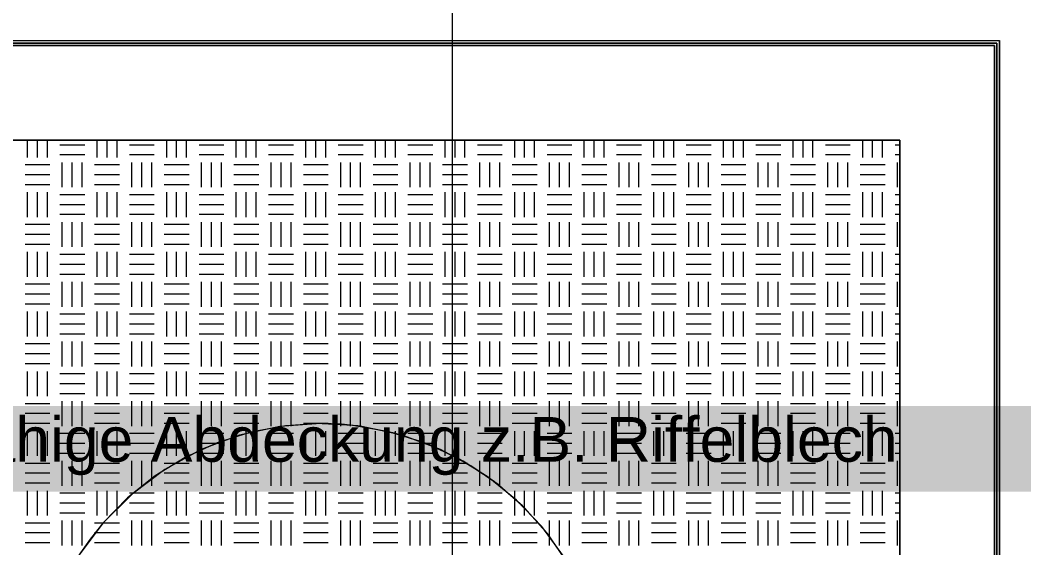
# Model space of a CAD drawing. Extents: x -1132 to 613, y -179 to 712.
# Drawn here: x -637.41 to -597.03, y -78.02 to -56.8 of the extents above; entities that cross this region are included whole.
import ezdxf
from ezdxf.lldxf.tags import DXFTag

# ---------------------------------------------------------------- set-up
doc = ezdxf.new("R2010")
doc.units = 0
doc.layers.get('0').update_dxf_attribs({"lineweight": 13})
for name, color, linetype, lineweight in [('A-DETL-____-HDLN', 7, '_Verdeckte Linien_', 9), ('A-FLOR-____-OTLN', 7, 'Continuous', 9), ('A-GENM-____-OTLN', 7, 'Continuous', 9), ('M-EQPM-____-OTLN', 7, 'Continuous', 9), ('S-GRID-____-OTLN', 7, 'Continuous', 5), ('Text', 7, 'Continuous', 5)]:
    doc.layers.add(name, color=color, linetype=linetype, lineweight=lineweight)
doc.styles.get("Standard").update_dxf_attribs({"font": 'arial.ttf'})
tags = doc.linetypes.add('_Rasterlinie_', pattern=[0.375, 0.2, -0.05, 0.075, -0.05]).pattern_tags.tags
tags[10:11] = [DXFTag(74, 4), DXFTag(75, 0), DXFTag(340, '0'), DXFTag(46, 1.0), DXFTag(50, 0.0), DXFTag(44, 0.0), DXFTag(45, 0.0)]
tags[8:9] = [DXFTag(74, 4), DXFTag(75, 0), DXFTag(340, '0'), DXFTag(46, 1.0), DXFTag(50, 0.0), DXFTag(44, 0.0), DXFTag(45, 0.0)]
tags[6:7] = [DXFTag(74, 4), DXFTag(75, 0), DXFTag(340, '0'), DXFTag(46, 1.0), DXFTag(50, 0.0), DXFTag(44, 0.0), DXFTag(45, 0.0)]
tags[4:5] = [DXFTag(74, 4), DXFTag(75, 0), DXFTag(340, '0'), DXFTag(46, 1.0), DXFTag(50, 0.0), DXFTag(44, 0.0), DXFTag(45, 0.0)]
tags = doc.linetypes.add('_Verdeckte Linien_', pattern=[0.15, 0.1, -0.05]).pattern_tags.tags
tags[6:7] = [DXFTag(74, 4), DXFTag(75, 0), DXFTag(340, '0'), DXFTag(46, 1.0), DXFTag(50, 0.0), DXFTag(44, 0.0), DXFTag(45, 0.0)]
tags[4:5] = [DXFTag(74, 4), DXFTag(75, 0), DXFTag(340, '0'), DXFTag(46, 1.0), DXFTag(50, 0.0), DXFTag(44, 0.0), DXFTag(45, 0.0)]

# ---------------------------------------------------------------- blocks, each defined once
blk = doc.blocks.new('Referenz-A0UNPDE96I', base_point=(-1115.886, -117.372))
at = {"layer": 'A-DETL-____-HDLN', "color": 0, "linetype": '_Verdeckte Linien_', "ltscale": 0.13}
for p, q in [((-602.015, -61.622), (-648.015, -61.622)), ((-602.015, -107.622), (-602.015, -61.622))]:
    blk.add_line(p, q, dxfattribs=at)
at = {"layer": 'A-FLOR-____-OTLN', "color": 0, "linetype": 'Continuous', "ltscale": 0.13}
for p, q in [((-652.015, -57.622), (-598.015, -57.622)), ((-598.015, -57.622), (-598.015, -107.622)), ((-602.015, -61.622), (-648.015, -61.622)), ((-602.015, -103.622), (-602.015, -61.622))]:
    blk.add_line(p, q, dxfattribs=at)
at = {"layer": 'A-GENM-____-OTLN', "color": 0, "linetype": 'Continuous', "ltscale": 0.13}
for p, q in [((-652.015, -57.622), (-598.015, -57.622)), ((-651.915, -57.722), (-598.115, -57.722)), ((-598.115, -57.722), (-651.915, -57.722)), ((-598.115, -57.722), (-598.115, -85.972)), ((-598.115, -85.972), (-598.115, -57.722)), ((-598.015, -107.622), (-598.015, -57.622)), ((-651.815, -57.822), (-598.215, -57.822)), ((-598.215, -57.822), (-651.815, -57.822)), ((-598.215, -57.822), (-598.215, -85.872)), ((-598.215, -85.872), (-598.215, -57.822)), ((-648.015, -61.622), (-602.015, -61.622)), ((-602.015, -61.622), (-648.015, -61.622)), ((-637.115, -62.322), (-637.115, -61.622)), ((-636.715, -62.322), (-636.715, -61.622)), ((-636.315, -62.322), (-636.315, -61.622)), ((-634.315, -62.322), (-634.315, -61.622)), ((-633.915, -62.322), (-633.915, -61.622)), ((-633.515, -62.322), (-633.515, -61.622)), ((-631.515, -62.322), (-631.515, -61.622)), ((-631.115, -62.322), (-631.115, -61.622)), ((-630.715, -62.322), (-630.715, -61.622)), ((-628.715, -62.322), (-628.715, -61.622)), ((-628.315, -62.322), (-628.315, -61.622)), ((-627.915, -62.322), (-627.915, -61.622)), ((-625.915, -62.322), (-625.915, -61.622)), ((-625.515, -62.322), (-625.515, -61.622)), ((-625.115, -62.322), (-625.115, -61.622)), ((-623.115, -62.322), (-623.115, -61.622)), ((-622.715, -62.322), (-622.715, -61.622)), ((-622.315, -62.322), (-622.315, -61.622)), ((-620.315, -62.322), (-620.315, -61.622)), ((-619.915, -62.322), (-619.915, -61.622)), ((-619.515, -62.322), (-619.515, -61.622)), ((-617.515, -62.322), (-617.515, -61.622)), ((-617.115, -62.322), (-617.115, -61.622)), ((-616.715, -62.322), (-616.715, -61.622)), ((-614.715, -62.322), (-614.715, -61.622)), ((-614.315, -62.322), (-614.315, -61.622)), ((-613.915, -62.322), (-613.915, -61.622)), ((-611.915, -62.322), (-611.915, -61.622)), ((-611.515, -62.322), (-611.515, -61.622)), ((-611.115, -62.322), (-611.115, -61.622)), ((-609.115, -62.322), (-609.115, -61.622)), ((-608.715, -62.322), (-608.715, -61.622)), ((-608.315, -62.322), (-608.315, -61.622)), ((-606.315, -62.322), (-606.315, -61.622)), ((-605.915, -62.322), (-605.915, -61.622)), ((-605.515, -62.322), (-605.515, -61.622)), ((-603.515, -62.322), (-603.515, -61.622)), ((-603.115, -62.322), (-603.115, -61.622)), ((-602.715, -62.322), (-602.715, -61.622)), ((-602.015, -61.622), (-602.015, -84.372)), ((-602.015, -84.372), (-602.015, -61.622)), ((-634.815, -61.822), (-635.815, -61.822)), ((-632.015, -61.822), (-633.015, -61.822)), ((-629.215, -61.822), (-630.215, -61.822)), ((-626.415, -61.822), (-627.415, -61.822)), ((-623.615, -61.822), (-624.615, -61.822)), ((-620.815, -61.822), (-621.815, -61.822)), ((-618.015, -61.822), (-619.015, -61.822)), ((-615.215, -61.822), (-616.215, -61.822)), ((-612.415, -61.822), (-613.415, -61.822)), ((-609.615, -61.822), (-610.615, -61.822)), ((-606.815, -61.822), (-607.815, -61.822)), ((-604.015, -61.822), (-605.015, -61.822)), ((-602.015, -61.822), (-602.215, -61.822)), ((-634.815, -62.222), (-635.815, -62.222)), ((-635.715, -63.522), (-635.715, -62.522)), ((-635.315, -63.522), (-635.315, -62.522)), ((-634.915, -63.522), (-634.915, -62.522)), ((-632.015, -62.222), (-633.015, -62.222)), ((-632.915, -63.522), (-632.915, -62.522)), ((-632.515, -63.522), (-632.515, -62.522)), ((-632.115, -63.522), (-632.115, -62.522)), ((-629.215, -62.222), (-630.215, -62.222)), ((-630.115, -63.522), (-630.115, -62.522)), ((-629.715, -63.522), (-629.715, -62.522)), ((-629.315, -63.522), (-629.315, -62.522)), ((-626.415, -62.222), (-627.415, -62.222)), ((-627.315, -63.522), (-627.315, -62.522)), ((-626.915, -63.522), (-626.915, -62.522)), ((-626.515, -63.522), (-626.515, -62.522)), ((-623.615, -62.222), (-624.615, -62.222)), ((-624.515, -63.522), (-624.515, -62.522)), ((-624.115, -63.522), (-624.115, -62.522)), ((-623.715, -63.522), (-623.715, -62.522)), ((-620.815, -62.222), (-621.815, -62.222)), ((-621.715, -63.522), (-621.715, -62.522)), ((-621.315, -63.522), (-621.315, -62.522)), ((-620.915, -63.522), (-620.915, -62.522)), ((-618.015, -62.222), (-619.015, -62.222)), ((-618.915, -63.522), (-618.915, -62.522)), ((-618.515, -63.522), (-618.515, -62.522)), ((-618.115, -63.522), (-618.115, -62.522)), ((-615.215, -62.222), (-616.215, -62.222)), ((-616.115, -63.522), (-616.115, -62.522)), ((-615.715, -63.522), (-615.715, -62.522)), ((-615.315, -63.522), (-615.315, -62.522)), ((-612.415, -62.222), (-613.415, -62.222)), ((-613.315, -63.522), (-613.315, -62.522)), ((-612.915, -63.522), (-612.915, -62.522)), ((-612.515, -63.522), (-612.515, -62.522)), ((-609.615, -62.222), (-610.615, -62.222)), ((-610.515, -63.522), (-610.515, -62.522)), ((-610.115, -63.522), (-610.115, -62.522)), ((-609.715, -63.522), (-609.715, -62.522)), ((-606.815, -62.222), (-607.815, -62.222)), ((-607.715, -63.522), (-607.715, -62.522)), ((-607.315, -63.522), (-607.315, -62.522)), ((-606.915, -63.522), (-606.915, -62.522)), ((-604.015, -62.222), (-605.015, -62.222)), ((-604.915, -63.522), (-604.915, -62.522)), ((-604.515, -63.522), (-604.515, -62.522)), ((-604.115, -63.522), (-604.115, -62.522)), ((-602.015, -62.222), (-602.215, -62.222)), ((-602.115, -63.522), (-602.115, -62.522)), ((-636.215, -62.622), (-637.215, -62.622)), ((-633.415, -62.622), (-634.415, -62.622)), ((-630.615, -62.622), (-631.615, -62.622)), ((-627.815, -62.622), (-628.815, -62.622)), ((-625.015, -62.622), (-626.015, -62.622)), ((-622.215, -62.622), (-623.215, -62.622)), ((-619.415, -62.622), (-620.415, -62.622)), ((-616.615, -62.622), (-617.615, -62.622)), ((-613.815, -62.622), (-614.815, -62.622)), ((-611.015, -62.622), (-612.015, -62.622)), ((-608.215, -62.622), (-609.215, -62.622)), ((-605.415, -62.622), (-606.415, -62.622)), ((-602.615, -62.622), (-603.615, -62.622)), ((-636.215, -63.022), (-637.215, -63.022)), ((-633.415, -63.022), (-634.415, -63.022)), ((-630.615, -63.022), (-631.615, -63.022)), ((-627.815, -63.022), (-628.815, -63.022)), ((-625.015, -63.022), (-626.015, -63.022)), ((-622.215, -63.022), (-623.215, -63.022)), ((-619.415, -63.022), (-620.415, -63.022)), ((-616.615, -63.022), (-617.615, -63.022)), ((-613.815, -63.022), (-614.815, -63.022)), ((-611.015, -63.022), (-612.015, -63.022)), ((-608.215, -63.022), (-609.215, -63.022)), ((-605.415, -63.022), (-606.415, -63.022)), ((-602.615, -63.022), (-603.615, -63.022)), ((-636.215, -63.422), (-637.215, -63.422)), ((-637.115, -64.722), (-637.115, -63.722)), ((-636.715, -64.722), (-636.715, -63.722)), ((-636.315, -64.722), (-636.315, -63.722)), ((-633.415, -63.422), (-634.415, -63.422)), ((-634.315, -64.722), (-634.315, -63.722)), ((-633.915, -64.722), (-633.915, -63.722)), ((-633.515, -64.722), (-633.515, -63.722)), ((-630.615, -63.422), (-631.615, -63.422)), ((-631.515, -64.722), (-631.515, -63.722)), ((-631.115, -64.722), (-631.115, -63.722)), ((-630.715, -64.722), (-630.715, -63.722)), ((-627.815, -63.422), (-628.815, -63.422)), ((-628.715, -64.722), (-628.715, -63.722)), ((-628.315, -64.722), (-628.315, -63.722)), ((-627.915, -64.722), (-627.915, -63.722)), ((-625.015, -63.422), (-626.015, -63.422)), ((-625.915, -64.722), (-625.915, -63.722)), ((-625.515, -64.722), (-625.515, -63.722)), ((-625.115, -64.722), (-625.115, -63.722)), ((-622.215, -63.422), (-623.215, -63.422)), ((-623.115, -64.722), (-623.115, -63.722)), ((-622.715, -64.722), (-622.715, -63.722)), ((-622.315, -64.722), (-622.315, -63.722)), ((-619.415, -63.422), (-620.415, -63.422)), ((-620.315, -64.722), (-620.315, -63.722)), ((-619.915, -64.722), (-619.915, -63.722)), ((-619.515, -64.722), (-619.515, -63.722)), ((-616.615, -63.422), (-617.615, -63.422)), ((-617.515, -64.722), (-617.515, -63.722)), ((-617.115, -64.722), (-617.115, -63.722)), ((-616.715, -64.722), (-616.715, -63.722)), ((-613.815, -63.422), (-614.815, -63.422)), ((-614.715, -64.722), (-614.715, -63.722)), ((-614.315, -64.722), (-614.315, -63.722)), ((-613.915, -64.722), (-613.915, -63.722)), ((-611.015, -63.422), (-612.015, -63.422)), ((-611.915, -64.722), (-611.915, -63.722)), ((-611.515, -64.722), (-611.515, -63.722)), ((-611.115, -64.722), (-611.115, -63.722)), ((-608.215, -63.422), (-609.215, -63.422)), ((-609.115, -64.722), (-609.115, -63.722)), ((-608.715, -64.722), (-608.715, -63.722)), ((-608.315, -64.722), (-608.315, -63.722)), ((-605.415, -63.422), (-606.415, -63.422)), ((-606.315, -64.722), (-606.315, -63.722)), ((-605.915, -64.722), (-605.915, -63.722)), ((-605.515, -64.722), (-605.515, -63.722)), ((-602.615, -63.422), (-603.615, -63.422)), ((-603.515, -64.722), (-603.515, -63.722)), ((-603.115, -64.722), (-603.115, -63.722)), ((-602.715, -64.722), (-602.715, -63.722)), ((-634.815, -63.822), (-635.815, -63.822)), ((-632.015, -63.822), (-633.015, -63.822)), ((-629.215, -63.822), (-630.215, -63.822)), ((-626.415, -63.822), (-627.415, -63.822)), ((-623.615, -63.822), (-624.615, -63.822)), ((-620.815, -63.822), (-621.815, -63.822)), ((-618.015, -63.822), (-619.015, -63.822)), ((-615.215, -63.822), (-616.215, -63.822)), ((-612.415, -63.822), (-613.415, -63.822)), ((-609.615, -63.822), (-610.615, -63.822)), ((-606.815, -63.822), (-607.815, -63.822)), ((-604.015, -63.822), (-605.015, -63.822)), ((-602.015, -63.822), (-602.215, -63.822)), ((-634.815, -64.222), (-635.815, -64.222)), ((-632.015, -64.222), (-633.015, -64.222)), ((-629.215, -64.222), (-630.215, -64.222)), ((-626.415, -64.222), (-627.415, -64.222)), ((-623.615, -64.222), (-624.615, -64.222)), ((-620.815, -64.222), (-621.815, -64.222)), ((-618.015, -64.222), (-619.015, -64.222)), ((-615.215, -64.222), (-616.215, -64.222)), ((-612.415, -64.222), (-613.415, -64.222)), ((-609.615, -64.222), (-610.615, -64.222)), ((-606.815, -64.222), (-607.815, -64.222)), ((-604.015, -64.222), (-605.015, -64.222)), ((-602.015, -64.222), (-602.215, -64.222)), ((-634.815, -64.622), (-635.815, -64.622)), ((-635.715, -65.922), (-635.715, -64.922)), ((-635.315, -65.922), (-635.315, -64.922)), ((-634.915, -65.922), (-634.915, -64.922)), ((-632.015, -64.622), (-633.015, -64.622)), ((-632.915, -65.922), (-632.915, -64.922)), ((-632.515, -65.922), (-632.515, -64.922)), ((-632.115, -65.922), (-632.115, -64.922)), ((-629.215, -64.622), (-630.215, -64.622)), ((-630.115, -65.922), (-630.115, -64.922)), ((-629.715, -65.922), (-629.715, -64.922)), ((-629.315, -65.922), (-629.315, -64.922)), ((-626.415, -64.622), (-627.415, -64.622)), ((-627.315, -65.922), (-627.315, -64.922)), ((-626.915, -65.922), (-626.915, -64.922)), ((-626.515, -65.922), (-626.515, -64.922)), ((-623.615, -64.622), (-624.615, -64.622)), ((-624.515, -65.922), (-624.515, -64.922)), ((-624.115, -65.922), (-624.115, -64.922)), ((-623.715, -65.922), (-623.715, -64.922)), ((-620.815, -64.622), (-621.815, -64.622)), ((-621.715, -65.922), (-621.715, -64.922)), ((-621.315, -65.922), (-621.315, -64.922)), ((-620.915, -65.922), (-620.915, -64.922)), ((-618.015, -64.622), (-619.015, -64.622)), ((-618.915, -65.922), (-618.915, -64.922)), ((-618.515, -65.922), (-618.515, -64.922)), ((-618.115, -65.922), (-618.115, -64.922)), ((-615.215, -64.622), (-616.215, -64.622)), ((-616.115, -65.922), (-616.115, -64.922)), ((-615.715, -65.922), (-615.715, -64.922)), ((-615.315, -65.922), (-615.315, -64.922)), ((-612.415, -64.622), (-613.415, -64.622)), ((-613.315, -65.922), (-613.315, -64.922)), ((-612.915, -65.922), (-612.915, -64.922)), ((-612.515, -65.922), (-612.515, -64.922)), ((-609.615, -64.622), (-610.615, -64.622)), ((-610.515, -65.922), (-610.515, -64.922)), ((-610.115, -65.922), (-610.115, -64.922)), ((-609.715, -65.922), (-609.715, -64.922)), ((-606.815, -64.622), (-607.815, -64.622)), ((-607.715, -65.922), (-607.715, -64.922)), ((-607.315, -65.922), (-607.315, -64.922)), ((-606.915, -65.922), (-606.915, -64.922)), ((-604.015, -64.622), (-605.015, -64.622)), ((-604.915, -65.922), (-604.915, -64.922)), ((-604.515, -65.922), (-604.515, -64.922)), ((-604.115, -65.922), (-604.115, -64.922)), ((-602.015, -64.622), (-602.215, -64.622)), ((-602.115, -65.922), (-602.115, -64.922)), ((-636.215, -65.022), (-637.215, -65.022)), ((-636.215, -65.422), (-637.215, -65.422)), ((-633.415, -65.022), (-634.415, -65.022)), ((-633.415, -65.422), (-634.415, -65.422)), ((-630.615, -65.022), (-631.615, -65.022)), ((-630.615, -65.422), (-631.615, -65.422)), ((-627.815, -65.022), (-628.815, -65.022)), ((-627.815, -65.422), (-628.815, -65.422)), ((-625.015, -65.022), (-626.015, -65.022)), ((-625.015, -65.422), (-626.015, -65.422)), ((-622.215, -65.022), (-623.215, -65.022)), ((-622.215, -65.422), (-623.215, -65.422)), ((-619.415, -65.022), (-620.415, -65.022)), ((-619.415, -65.422), (-620.415, -65.422)), ((-616.615, -65.022), (-617.615, -65.022)), ((-616.615, -65.422), (-617.615, -65.422)), ((-613.815, -65.022), (-614.815, -65.022)), ((-613.815, -65.422), (-614.815, -65.422)), ((-611.015, -65.022), (-612.015, -65.022)), ((-611.015, -65.422), (-612.015, -65.422)), ((-608.215, -65.022), (-609.215, -65.022)), ((-608.215, -65.422), (-609.215, -65.422)), ((-605.415, -65.022), (-606.415, -65.022)), ((-605.415, -65.422), (-606.415, -65.422)), ((-602.615, -65.022), (-603.615, -65.022)), ((-602.615, -65.422), (-603.615, -65.422)), ((-636.215, -65.822), (-637.215, -65.822)), ((-633.415, -65.822), (-634.415, -65.822)), ((-630.615, -65.822), (-631.615, -65.822)), ((-627.815, -65.822), (-628.815, -65.822)), ((-625.015, -65.822), (-626.015, -65.822)), ((-622.215, -65.822), (-623.215, -65.822)), ((-619.415, -65.822), (-620.415, -65.822)), ((-616.615, -65.822), (-617.615, -65.822)), ((-613.815, -65.822), (-614.815, -65.822)), ((-611.015, -65.822), (-612.015, -65.822)), ((-608.215, -65.822), (-609.215, -65.822)), ((-605.415, -65.822), (-606.415, -65.822)), ((-602.615, -65.822), (-603.615, -65.822)), ((-637.115, -67.122), (-637.115, -66.122)), ((-636.715, -67.122), (-636.715, -66.122)), ((-636.315, -67.122), (-636.315, -66.122)), ((-634.815, -66.222), (-635.815, -66.222)), ((-634.315, -67.122), (-634.315, -66.122)), ((-633.915, -67.122), (-633.915, -66.122)), ((-633.515, -67.122), (-633.515, -66.122)), ((-632.015, -66.222), (-633.015, -66.222)), ((-631.515, -67.122), (-631.515, -66.122)), ((-631.115, -67.122), (-631.115, -66.122)), ((-630.715, -67.122), (-630.715, -66.122)), ((-629.215, -66.222), (-630.215, -66.222)), ((-628.715, -67.122), (-628.715, -66.122)), ((-628.315, -67.122), (-628.315, -66.122)), ((-627.915, -67.122), (-627.915, -66.122)), ((-626.415, -66.222), (-627.415, -66.222)), ((-625.915, -67.122), (-625.915, -66.122)), ((-625.515, -67.122), (-625.515, -66.122)), ((-625.115, -67.122), (-625.115, -66.122)), ((-623.615, -66.222), (-624.615, -66.222)), ((-623.115, -67.122), (-623.115, -66.122)), ((-622.715, -67.122), (-622.715, -66.122)), ((-622.315, -67.122), (-622.315, -66.122)), ((-620.815, -66.222), (-621.815, -66.222)), ((-620.315, -67.122), (-620.315, -66.122)), ((-619.915, -67.122), (-619.915, -66.122)), ((-619.515, -67.122), (-619.515, -66.122)), ((-618.015, -66.222), (-619.015, -66.222)), ((-617.515, -67.122), (-617.515, -66.122)), ((-617.115, -67.122), (-617.115, -66.122)), ((-616.715, -67.122), (-616.715, -66.122)), ((-615.215, -66.222), (-616.215, -66.222)), ((-614.715, -67.122), (-614.715, -66.122)), ((-614.315, -67.122), (-614.315, -66.122)), ((-613.915, -67.122), (-613.915, -66.122)), ((-612.415, -66.222), (-613.415, -66.222)), ((-611.915, -67.122), (-611.915, -66.122)), ((-611.515, -67.122), (-611.515, -66.122)), ((-611.115, -67.122), (-611.115, -66.122)), ((-609.615, -66.222), (-610.615, -66.222)), ((-609.115, -67.122), (-609.115, -66.122)), ((-608.715, -67.122), (-608.715, -66.122)), ((-608.315, -67.122), (-608.315, -66.122)), ((-606.815, -66.222), (-607.815, -66.222)), ((-606.315, -67.122), (-606.315, -66.122)), ((-605.915, -67.122), (-605.915, -66.122)), ((-605.515, -67.122), (-605.515, -66.122)), ((-604.015, -66.222), (-605.015, -66.222)), ((-603.515, -67.122), (-603.515, -66.122)), ((-603.115, -67.122), (-603.115, -66.122)), ((-602.715, -67.122), (-602.715, -66.122)), ((-602.015, -66.222), (-602.215, -66.222)), ((-634.815, -66.622), (-635.815, -66.622)), ((-632.015, -66.622), (-633.015, -66.622)), ((-629.215, -66.622), (-630.215, -66.622)), ((-626.415, -66.622), (-627.415, -66.622)), ((-623.615, -66.622), (-624.615, -66.622)), ((-620.815, -66.622), (-621.815, -66.622)), ((-618.015, -66.622), (-619.015, -66.622)), ((-615.215, -66.622), (-616.215, -66.622)), ((-612.415, -66.622), (-613.415, -66.622)), ((-609.615, -66.622), (-610.615, -66.622)), ((-606.815, -66.622), (-607.815, -66.622)), ((-604.015, -66.622), (-605.015, -66.622)), ((-602.015, -66.622), (-602.215, -66.622)), ((-634.815, -67.022), (-635.815, -67.022)), ((-632.015, -67.022), (-633.015, -67.022)), ((-629.215, -67.022), (-630.215, -67.022)), ((-626.415, -67.022), (-627.415, -67.022)), ((-623.615, -67.022), (-624.615, -67.022)), ((-620.815, -67.022), (-621.815, -67.022)), ((-618.015, -67.022), (-619.015, -67.022)), ((-615.215, -67.022), (-616.215, -67.022)), ((-612.415, -67.022), (-613.415, -67.022)), ((-609.615, -67.022), (-610.615, -67.022)), ((-606.815, -67.022), (-607.815, -67.022)), ((-604.015, -67.022), (-605.015, -67.022)), ((-602.015, -67.022), (-602.215, -67.022)), ((-636.215, -67.422), (-637.215, -67.422)), ((-635.715, -68.322), (-635.715, -67.322)), ((-635.315, -68.322), (-635.315, -67.322)), ((-634.915, -68.322), (-634.915, -67.322)), ((-633.415, -67.422), (-634.415, -67.422)), ((-632.915, -68.322), (-632.915, -67.322)), ((-632.515, -68.322), (-632.515, -67.322)), ((-632.115, -68.322), (-632.115, -67.322)), ((-630.615, -67.422), (-631.615, -67.422)), ((-630.115, -68.322), (-630.115, -67.322)), ((-629.715, -68.322), (-629.715, -67.322)), ((-629.315, -68.322), (-629.315, -67.322)), ((-627.815, -67.422), (-628.815, -67.422)), ((-627.315, -68.322), (-627.315, -67.322)), ((-626.915, -68.322), (-626.915, -67.322)), ((-626.515, -68.322), (-626.515, -67.322)), ((-625.015, -67.422), (-626.015, -67.422)), ((-624.515, -68.322), (-624.515, -67.322)), ((-624.115, -68.322), (-624.115, -67.322)), ((-623.715, -68.322), (-623.715, -67.322)), ((-622.215, -67.422), (-623.215, -67.422)), ((-621.715, -68.322), (-621.715, -67.322)), ((-621.315, -68.322), (-621.315, -67.322)), ((-620.915, -68.322), (-620.915, -67.322)), ((-619.415, -67.422), (-620.415, -67.422)), ((-618.915, -68.322), (-618.915, -67.322)), ((-618.515, -68.322), (-618.515, -67.322)), ((-618.115, -68.322), (-618.115, -67.322)), ((-616.615, -67.422), (-617.615, -67.422)), ((-616.115, -68.322), (-616.115, -67.322)), ((-615.715, -68.322), (-615.715, -67.322)), ((-615.315, -68.322), (-615.315, -67.322)), ((-613.815, -67.422), (-614.815, -67.422)), ((-613.315, -68.322), (-613.315, -67.322)), ((-612.915, -68.322), (-612.915, -67.322)), ((-612.515, -68.322), (-612.515, -67.322)), ((-611.015, -67.422), (-612.015, -67.422)), ((-610.515, -68.322), (-610.515, -67.322)), ((-610.115, -68.322), (-610.115, -67.322)), ((-609.715, -68.322), (-609.715, -67.322)), ((-608.215, -67.422), (-609.215, -67.422)), ((-607.715, -68.322), (-607.715, -67.322)), ((-607.315, -68.322), (-607.315, -67.322)), ((-606.915, -68.322), (-606.915, -67.322)), ((-605.415, -67.422), (-606.415, -67.422)), ((-604.915, -68.322), (-604.915, -67.322)), ((-604.515, -68.322), (-604.515, -67.322)), ((-604.115, -68.322), (-604.115, -67.322)), ((-602.615, -67.422), (-603.615, -67.422)), ((-602.115, -68.322), (-602.115, -67.322)), ((-636.215, -67.822), (-637.215, -67.822)), ((-633.415, -67.822), (-634.415, -67.822)), ((-630.615, -67.822), (-631.615, -67.822)), ((-627.815, -67.822), (-628.815, -67.822)), ((-625.015, -67.822), (-626.015, -67.822)), ((-622.215, -67.822), (-623.215, -67.822)), ((-619.415, -67.822), (-620.415, -67.822)), ((-616.615, -67.822), (-617.615, -67.822)), ((-613.815, -67.822), (-614.815, -67.822)), ((-611.015, -67.822), (-612.015, -67.822)), ((-608.215, -67.822), (-609.215, -67.822)), ((-605.415, -67.822), (-606.415, -67.822)), ((-602.615, -67.822), (-603.615, -67.822)), ((-636.215, -68.222), (-637.215, -68.222)), ((-633.415, -68.222), (-634.415, -68.222)), ((-630.615, -68.222), (-631.615, -68.222)), ((-627.815, -68.222), (-628.815, -68.222)), ((-625.015, -68.222), (-626.015, -68.222)), ((-622.215, -68.222), (-623.215, -68.222)), ((-619.415, -68.222), (-620.415, -68.222)), ((-616.615, -68.222), (-617.615, -68.222)), ((-613.815, -68.222), (-614.815, -68.222)), ((-611.015, -68.222), (-612.015, -68.222)), ((-608.215, -68.222), (-609.215, -68.222)), ((-605.415, -68.222), (-606.415, -68.222)), ((-602.615, -68.222), (-603.615, -68.222)), ((-637.115, -69.522), (-637.115, -68.522)), ((-636.715, -69.522), (-636.715, -68.522)), ((-636.315, -69.522), (-636.315, -68.522)), ((-634.815, -68.622), (-635.815, -68.622)), ((-634.315, -69.522), (-634.315, -68.522)), ((-633.915, -69.522), (-633.915, -68.522)), ((-633.515, -69.522), (-633.515, -68.522)), ((-632.015, -68.622), (-633.015, -68.622)), ((-631.515, -69.522), (-631.515, -68.522)), ((-631.115, -69.522), (-631.115, -68.522)), ((-630.715, -69.522), (-630.715, -68.522)), ((-629.215, -68.622), (-630.215, -68.622)), ((-628.715, -69.522), (-628.715, -68.522)), ((-628.315, -69.522), (-628.315, -68.522)), ((-627.915, -69.522), (-627.915, -68.522)), ((-626.415, -68.622), (-627.415, -68.622)), ((-625.915, -69.522), (-625.915, -68.522)), ((-625.515, -69.522), (-625.515, -68.522)), ((-625.115, -69.522), (-625.115, -68.522)), ((-623.615, -68.622), (-624.615, -68.622)), ((-623.115, -69.522), (-623.115, -68.522)), ((-622.715, -69.522), (-622.715, -68.522)), ((-622.315, -69.522), (-622.315, -68.522)), ((-620.815, -68.622), (-621.815, -68.622)), ((-620.315, -69.522), (-620.315, -68.522)), ((-619.915, -69.522), (-619.915, -68.522)), ((-619.515, -69.522), (-619.515, -68.522)), ((-618.015, -68.622), (-619.015, -68.622)), ((-617.515, -69.522), (-617.515, -68.522)), ((-617.115, -69.522), (-617.115, -68.522)), ((-616.715, -69.522), (-616.715, -68.522)), ((-615.215, -68.622), (-616.215, -68.622)), ((-614.715, -69.522), (-614.715, -68.522)), ((-614.315, -69.522), (-614.315, -68.522)), ((-613.915, -69.522), (-613.915, -68.522)), ((-612.415, -68.622), (-613.415, -68.622)), ((-611.915, -69.522), (-611.915, -68.522)), ((-611.515, -69.522), (-611.515, -68.522)), ((-611.115, -69.522), (-611.115, -68.522)), ((-609.615, -68.622), (-610.615, -68.622)), ((-609.115, -69.522), (-609.115, -68.522)), ((-608.715, -69.522), (-608.715, -68.522)), ((-608.315, -69.522), (-608.315, -68.522)), ((-606.815, -68.622), (-607.815, -68.622)), ((-606.315, -69.522), (-606.315, -68.522)), ((-605.915, -69.522), (-605.915, -68.522)), ((-605.515, -69.522), (-605.515, -68.522)), ((-604.015, -68.622), (-605.015, -68.622)), ((-603.515, -69.522), (-603.515, -68.522)), ((-603.115, -69.522), (-603.115, -68.522)), ((-602.715, -69.522), (-602.715, -68.522)), ((-602.015, -68.622), (-602.215, -68.622)), ((-634.815, -69.022), (-635.815, -69.022)), ((-632.015, -69.022), (-633.015, -69.022)), ((-629.215, -69.022), (-630.215, -69.022)), ((-626.415, -69.022), (-627.415, -69.022)), ((-623.615, -69.022), (-624.615, -69.022)), ((-620.815, -69.022), (-621.815, -69.022)), ((-618.015, -69.022), (-619.015, -69.022)), ((-615.215, -69.022), (-616.215, -69.022)), ((-612.415, -69.022), (-613.415, -69.022)), ((-609.615, -69.022), (-610.615, -69.022)), ((-606.815, -69.022), (-607.815, -69.022)), ((-604.015, -69.022), (-605.015, -69.022)), ((-602.015, -69.022), (-602.215, -69.022)), ((-634.815, -69.422), (-635.815, -69.422)), ((-632.015, -69.422), (-633.015, -69.422)), ((-629.215, -69.422), (-630.215, -69.422)), ((-626.415, -69.422), (-627.415, -69.422)), ((-623.615, -69.422), (-624.615, -69.422)), ((-620.815, -69.422), (-621.815, -69.422)), ((-618.015, -69.422), (-619.015, -69.422)), ((-615.215, -69.422), (-616.215, -69.422)), ((-612.415, -69.422), (-613.415, -69.422)), ((-609.615, -69.422), (-610.615, -69.422)), ((-606.815, -69.422), (-607.815, -69.422)), ((-604.015, -69.422), (-605.015, -69.422)), ((-602.015, -69.422), (-602.215, -69.422)), ((-636.215, -69.822), (-637.215, -69.822)), ((-635.715, -70.722), (-635.715, -69.722)), ((-635.315, -70.722), (-635.315, -69.722)), ((-634.915, -70.722), (-634.915, -69.722)), ((-633.415, -69.822), (-634.415, -69.822)), ((-632.915, -70.722), (-632.915, -69.722)), ((-632.515, -70.722), (-632.515, -69.722)), ((-632.115, -70.722), (-632.115, -69.722)), ((-630.615, -69.822), (-631.615, -69.822)), ((-630.115, -70.722), (-630.115, -69.722)), ((-629.715, -70.722), (-629.715, -69.722)), ((-629.315, -70.722), (-629.315, -69.722)), ((-627.815, -69.822), (-628.815, -69.822)), ((-627.315, -70.722), (-627.315, -69.722)), ((-626.915, -70.722), (-626.915, -69.722)), ((-626.515, -70.722), (-626.515, -69.722)), ((-625.015, -69.822), (-626.015, -69.822)), ((-624.515, -70.722), (-624.515, -69.722)), ((-624.115, -70.722), (-624.115, -69.722)), ((-623.715, -70.722), (-623.715, -69.722)), ((-622.215, -69.822), (-623.215, -69.822)), ((-621.715, -70.722), (-621.715, -69.722)), ((-621.315, -70.722), (-621.315, -69.722)), ((-620.915, -70.722), (-620.915, -69.722)), ((-619.415, -69.822), (-620.415, -69.822)), ((-618.915, -70.722), (-618.915, -69.722)), ((-618.515, -70.722), (-618.515, -69.722)), ((-618.115, -70.722), (-618.115, -69.722)), ((-616.615, -69.822), (-617.615, -69.822)), ((-616.115, -70.722), (-616.115, -69.722)), ((-615.715, -70.722), (-615.715, -69.722)), ((-615.315, -70.722), (-615.315, -69.722)), ((-613.815, -69.822), (-614.815, -69.822)), ((-613.315, -70.722), (-613.315, -69.722)), ((-612.915, -70.722), (-612.915, -69.722)), ((-612.515, -70.722), (-612.515, -69.722)), ((-611.015, -69.822), (-612.015, -69.822)), ((-610.515, -70.722), (-610.515, -69.722)), ((-610.115, -70.722), (-610.115, -69.722)), ((-609.715, -70.722), (-609.715, -69.722)), ((-608.215, -69.822), (-609.215, -69.822)), ((-607.715, -70.722), (-607.715, -69.722)), ((-607.315, -70.722), (-607.315, -69.722)), ((-606.915, -70.722), (-606.915, -69.722)), ((-605.415, -69.822), (-606.415, -69.822)), ((-604.915, -70.722), (-604.915, -69.722)), ((-604.515, -70.722), (-604.515, -69.722)), ((-604.115, -70.722), (-604.115, -69.722)), ((-602.615, -69.822), (-603.615, -69.822)), ((-602.115, -70.722), (-602.115, -69.722)), ((-636.215, -70.222), (-637.215, -70.222)), ((-633.415, -70.222), (-634.415, -70.222)), ((-630.615, -70.222), (-631.615, -70.222)), ((-627.815, -70.222), (-628.815, -70.222)), ((-625.015, -70.222), (-626.015, -70.222)), ((-622.215, -70.222), (-623.215, -70.222)), ((-619.415, -70.222), (-620.415, -70.222)), ((-616.615, -70.222), (-617.615, -70.222)), ((-613.815, -70.222), (-614.815, -70.222)), ((-611.015, -70.222), (-612.015, -70.222)), ((-608.215, -70.222), (-609.215, -70.222)), ((-605.415, -70.222), (-606.415, -70.222)), ((-602.615, -70.222), (-603.615, -70.222)), ((-636.215, -70.622), (-637.215, -70.622)), ((-633.415, -70.622), (-634.415, -70.622)), ((-630.615, -70.622), (-631.615, -70.622)), ((-627.815, -70.622), (-628.815, -70.622)), ((-625.015, -70.622), (-626.015, -70.622)), ((-622.215, -70.622), (-623.215, -70.622)), ((-619.415, -70.622), (-620.415, -70.622)), ((-616.615, -70.622), (-617.615, -70.622)), ((-613.815, -70.622), (-614.815, -70.622)), ((-611.015, -70.622), (-612.015, -70.622)), ((-608.215, -70.622), (-609.215, -70.622)), ((-605.415, -70.622), (-606.415, -70.622)), ((-602.615, -70.622), (-603.615, -70.622)), ((-637.115, -71.922), (-637.115, -70.922)), ((-636.715, -71.922), (-636.715, -70.922)), ((-636.315, -71.922), (-636.315, -70.922)), ((-634.815, -71.022), (-635.815, -71.022)), ((-634.315, -71.922), (-634.315, -70.922)), ((-633.915, -71.922), (-633.915, -70.922)), ((-633.515, -71.922), (-633.515, -70.922)), ((-632.015, -71.022), (-633.015, -71.022)), ((-631.515, -71.922), (-631.515, -70.922)), ((-631.115, -71.922), (-631.115, -70.922)), ((-630.715, -71.922), (-630.715, -70.922)), ((-629.215, -71.022), (-630.215, -71.022)), ((-628.715, -71.922), (-628.715, -70.922)), ((-628.315, -71.922), (-628.315, -70.922)), ((-627.915, -71.922), (-627.915, -70.922)), ((-626.415, -71.022), (-627.415, -71.022)), ((-625.915, -71.922), (-625.915, -70.922)), ((-625.515, -71.922), (-625.515, -70.922)), ((-625.115, -71.922), (-625.115, -70.922)), ((-623.615, -71.022), (-624.615, -71.022)), ((-623.115, -71.922), (-623.115, -70.922)), ((-622.715, -71.922), (-622.715, -70.922)), ((-622.315, -71.922), (-622.315, -70.922)), ((-620.815, -71.022), (-621.815, -71.022)), ((-620.315, -71.922), (-620.315, -70.922)), ((-619.915, -71.922), (-619.915, -70.922)), ((-619.515, -71.922), (-619.515, -70.922)), ((-618.015, -71.022), (-619.015, -71.022)), ((-617.515, -71.922), (-617.515, -70.922)), ((-617.115, -71.922), (-617.115, -70.922)), ((-616.715, -71.922), (-616.715, -70.922)), ((-615.215, -71.022), (-616.215, -71.022)), ((-614.715, -71.922), (-614.715, -70.922)), ((-614.315, -71.922), (-614.315, -70.922)), ((-613.915, -71.922), (-613.915, -70.922)), ((-612.415, -71.022), (-613.415, -71.022)), ((-611.915, -71.922), (-611.915, -70.922)), ((-611.515, -71.922), (-611.515, -70.922)), ((-611.115, -71.922), (-611.115, -70.922)), ((-609.615, -71.022), (-610.615, -71.022)), ((-609.115, -71.922), (-609.115, -70.922)), ((-608.715, -71.922), (-608.715, -70.922)), ((-608.315, -71.922), (-608.315, -70.922)), ((-606.815, -71.022), (-607.815, -71.022)), ((-606.315, -71.922), (-606.315, -70.922)), ((-605.915, -71.922), (-605.915, -70.922)), ((-605.515, -71.922), (-605.515, -70.922)), ((-604.015, -71.022), (-605.015, -71.022)), ((-603.515, -71.922), (-603.515, -70.922)), ((-603.115, -71.922), (-603.115, -70.922)), ((-602.715, -71.922), (-602.715, -70.922)), ((-602.015, -71.022), (-602.215, -71.022)), ((-634.815, -71.422), (-635.815, -71.422)), ((-632.015, -71.422), (-633.015, -71.422)), ((-629.215, -71.422), (-630.215, -71.422)), ((-626.415, -71.422), (-627.415, -71.422)), ((-623.615, -71.422), (-624.615, -71.422)), ((-620.815, -71.422), (-621.815, -71.422)), ((-618.015, -71.422), (-619.015, -71.422)), ((-615.215, -71.422), (-616.215, -71.422)), ((-612.415, -71.422), (-613.415, -71.422)), ((-609.615, -71.422), (-610.615, -71.422)), ((-606.815, -71.422), (-607.815, -71.422)), ((-604.015, -71.422), (-605.015, -71.422)), ((-602.015, -71.422), (-602.215, -71.422)), ((-634.815, -71.822), (-635.815, -71.822)), ((-632.015, -71.822), (-633.015, -71.822)), ((-629.215, -71.822), (-630.215, -71.822)), ((-626.415, -71.822), (-627.415, -71.822)), ((-623.615, -71.822), (-624.615, -71.822)), ((-620.815, -71.822), (-621.815, -71.822)), ((-618.015, -71.822), (-619.015, -71.822)), ((-615.215, -71.822), (-616.215, -71.822)), ((-612.415, -71.822), (-613.415, -71.822)), ((-609.615, -71.822), (-610.615, -71.822)), ((-606.815, -71.822), (-607.815, -71.822)), ((-604.015, -71.822), (-605.015, -71.822)), ((-602.015, -71.822), (-602.215, -71.822)), ((-636.215, -72.222), (-637.215, -72.222)), ((-635.715, -73.122), (-635.715, -72.122)), ((-635.315, -73.122), (-635.315, -72.122)), ((-634.915, -73.122), (-634.915, -72.122)), ((-633.415, -72.222), (-634.415, -72.222)), ((-632.915, -73.122), (-632.915, -72.122)), ((-632.515, -73.122), (-632.515, -72.122)), ((-632.115, -73.122), (-632.115, -72.122)), ((-630.615, -72.222), (-631.615, -72.222)), ((-630.115, -73.122), (-630.115, -72.122)), ((-629.715, -73.122), (-629.715, -72.122)), ((-629.315, -73.122), (-629.315, -72.122)), ((-627.815, -72.222), (-628.815, -72.222)), ((-627.315, -73.122), (-627.315, -72.122)), ((-626.915, -73.122), (-626.915, -72.122)), ((-626.515, -73.122), (-626.515, -72.122)), ((-625.015, -72.222), (-626.015, -72.222)), ((-624.515, -73.122), (-624.515, -72.122)), ((-624.115, -73.122), (-624.115, -72.122)), ((-623.715, -73.122), (-623.715, -72.122)), ((-622.215, -72.222), (-623.215, -72.222)), ((-621.715, -73.122), (-621.715, -72.122)), ((-621.315, -73.122), (-621.315, -72.122)), ((-620.915, -73.122), (-620.915, -72.122)), ((-619.415, -72.222), (-620.415, -72.222)), ((-618.915, -73.122), (-618.915, -72.122)), ((-618.515, -73.122), (-618.515, -72.122)), ((-618.115, -73.122), (-618.115, -72.122)), ((-616.615, -72.222), (-617.615, -72.222)), ((-616.115, -73.122), (-616.115, -72.122)), ((-615.715, -73.122), (-615.715, -72.122)), ((-615.315, -73.122), (-615.315, -72.122)), ((-613.815, -72.222), (-614.815, -72.222)), ((-613.315, -73.122), (-613.315, -72.122)), ((-612.915, -73.122), (-612.915, -72.122)), ((-612.515, -73.122), (-612.515, -72.122)), ((-611.015, -72.222), (-612.015, -72.222)), ((-610.515, -73.122), (-610.515, -72.122)), ((-610.115, -73.122), (-610.115, -72.122)), ((-609.715, -73.122), (-609.715, -72.122)), ((-608.215, -72.222), (-609.215, -72.222)), ((-607.715, -73.122), (-607.715, -72.122)), ((-607.315, -73.122), (-607.315, -72.122)), ((-606.915, -73.122), (-606.915, -72.122)), ((-605.415, -72.222), (-606.415, -72.222)), ((-604.915, -73.122), (-604.915, -72.122)), ((-604.515, -73.122), (-604.515, -72.122)), ((-604.115, -73.122), (-604.115, -72.122)), ((-602.615, -72.222), (-603.615, -72.222)), ((-602.115, -73.122), (-602.115, -72.122)), ((-636.215, -72.622), (-637.215, -72.622)), ((-633.415, -72.622), (-634.415, -72.622)), ((-630.615, -72.622), (-631.615, -72.622)), ((-627.815, -72.622), (-628.815, -72.622)), ((-625.015, -72.622), (-626.015, -72.622)), ((-622.215, -72.622), (-623.215, -72.622)), ((-619.415, -72.622), (-620.415, -72.622)), ((-616.615, -72.622), (-617.615, -72.622)), ((-613.815, -72.622), (-614.815, -72.622)), ((-611.015, -72.622), (-612.015, -72.622)), ((-608.215, -72.622), (-609.215, -72.622)), ((-605.415, -72.622), (-606.415, -72.622)), ((-602.615, -72.622), (-603.615, -72.622)), ((-636.215, -73.022), (-637.215, -73.022)), ((-633.415, -73.022), (-634.415, -73.022)), ((-630.615, -73.022), (-631.615, -73.022)), ((-627.815, -73.022), (-628.815, -73.022)), ((-625.015, -73.022), (-626.015, -73.022)), ((-622.215, -73.022), (-623.215, -73.022)), ((-619.415, -73.022), (-620.415, -73.022)), ((-616.615, -73.022), (-617.615, -73.022)), ((-613.815, -73.022), (-614.815, -73.022)), ((-611.015, -73.022), (-612.015, -73.022)), ((-608.215, -73.022), (-609.215, -73.022)), ((-605.415, -73.022), (-606.415, -73.022)), ((-602.615, -73.022), (-603.615, -73.022)), ((-637.115, -74.322), (-637.115, -73.322)), ((-636.715, -74.322), (-636.715, -73.322)), ((-636.315, -74.322), (-636.315, -73.322)), ((-634.815, -73.422), (-635.815, -73.422)), ((-634.315, -74.322), (-634.315, -73.322)), ((-633.915, -74.322), (-633.915, -73.322)), ((-633.515, -74.322), (-633.515, -73.322)), ((-632.015, -73.422), (-633.015, -73.422)), ((-631.515, -74.322), (-631.515, -73.322)), ((-631.115, -74.322), (-631.115, -73.322)), ((-630.715, -74.322), (-630.715, -73.322)), ((-629.215, -73.422), (-630.215, -73.422)), ((-628.715, -74.322), (-628.715, -73.322)), ((-628.315, -74.322), (-628.315, -73.322)), ((-627.915, -74.322), (-627.915, -73.322)), ((-626.415, -73.422), (-627.415, -73.422)), ((-625.915, -74.322), (-625.915, -73.322)), ((-625.515, -74.322), (-625.515, -73.322)), ((-625.115, -74.322), (-625.115, -73.322)), ((-623.615, -73.422), (-624.615, -73.422)), ((-623.115, -74.322), (-623.115, -73.322)), ((-622.715, -74.322), (-622.715, -73.322)), ((-622.315, -74.322), (-622.315, -73.322)), ((-620.815, -73.422), (-621.815, -73.422)), ((-620.315, -74.322), (-620.315, -73.322)), ((-619.915, -74.322), (-619.915, -73.322)), ((-619.515, -74.322), (-619.515, -73.322)), ((-618.015, -73.422), (-619.015, -73.422)), ((-617.515, -74.322), (-617.515, -73.322)), ((-617.115, -74.322), (-617.115, -73.322)), ((-616.715, -74.322), (-616.715, -73.322)), ((-615.215, -73.422), (-616.215, -73.422)), ((-614.715, -74.322), (-614.715, -73.322)), ((-614.315, -74.322), (-614.315, -73.322)), ((-613.915, -74.322), (-613.915, -73.322)), ((-612.415, -73.422), (-613.415, -73.422)), ((-611.915, -74.322), (-611.915, -73.322)), ((-611.515, -74.322), (-611.515, -73.322)), ((-611.115, -74.322), (-611.115, -73.322)), ((-609.615, -73.422), (-610.615, -73.422)), ((-609.115, -74.322), (-609.115, -73.322)), ((-608.715, -74.322), (-608.715, -73.322)), ((-608.315, -74.322), (-608.315, -73.322)), ((-606.815, -73.422), (-607.815, -73.422)), ((-606.315, -74.322), (-606.315, -73.322)), ((-605.915, -74.322), (-605.915, -73.322)), ((-605.515, -74.322), (-605.515, -73.322)), ((-604.015, -73.422), (-605.015, -73.422)), ((-603.515, -74.322), (-603.515, -73.322)), ((-603.115, -74.322), (-603.115, -73.322)), ((-602.715, -74.322), (-602.715, -73.322)), ((-602.015, -73.422), (-602.215, -73.422)), ((-634.815, -73.822), (-635.815, -73.822)), ((-632.015, -73.822), (-633.015, -73.822)), ((-629.215, -73.822), (-630.215, -73.822)), ((-626.415, -73.822), (-627.415, -73.822)), ((-623.615, -73.822), (-624.615, -73.822)), ((-620.815, -73.822), (-621.815, -73.822)), ((-618.015, -73.822), (-619.015, -73.822)), ((-615.215, -73.822), (-616.215, -73.822)), ((-612.415, -73.822), (-613.415, -73.822)), ((-609.615, -73.822), (-610.615, -73.822)), ((-606.815, -73.822), (-607.815, -73.822)), ((-604.015, -73.822), (-605.015, -73.822)), ((-602.015, -73.822), (-602.215, -73.822)), ((-634.815, -74.222), (-635.815, -74.222)), ((-632.015, -74.222), (-633.015, -74.222)), ((-629.215, -74.222), (-630.215, -74.222)), ((-626.415, -74.222), (-627.415, -74.222)), ((-623.615, -74.222), (-624.615, -74.222)), ((-620.815, -74.222), (-621.815, -74.222)), ((-618.015, -74.222), (-619.015, -74.222)), ((-615.215, -74.222), (-616.215, -74.222)), ((-612.415, -74.222), (-613.415, -74.222)), ((-609.615, -74.222), (-610.615, -74.222)), ((-606.815, -74.222), (-607.815, -74.222)), ((-604.015, -74.222), (-605.015, -74.222)), ((-602.015, -74.222), (-602.215, -74.222)), ((-636.215, -74.622), (-637.215, -74.622)), ((-635.715, -75.522), (-635.715, -74.522)), ((-635.315, -75.522), (-635.315, -74.522)), ((-634.915, -75.522), (-634.915, -74.522)), ((-633.415, -74.622), (-634.415, -74.622)), ((-632.915, -75.522), (-632.915, -74.522)), ((-632.515, -75.522), (-632.515, -74.522)), ((-632.115, -75.522), (-632.115, -74.522)), ((-630.615, -74.622), (-631.615, -74.622)), ((-630.115, -75.522), (-630.115, -74.522)), ((-629.715, -75.522), (-629.715, -74.522)), ((-629.315, -75.522), (-629.315, -74.522)), ((-627.815, -74.622), (-628.815, -74.622)), ((-627.315, -75.522), (-627.315, -74.522)), ((-626.915, -75.522), (-626.915, -74.522)), ((-626.515, -75.522), (-626.515, -74.522)), ((-625.015, -74.622), (-626.015, -74.622)), ((-624.515, -75.522), (-624.515, -74.522)), ((-624.115, -75.522), (-624.115, -74.522)), ((-623.715, -75.522), (-623.715, -74.522)), ((-622.215, -74.622), (-623.215, -74.622)), ((-621.715, -75.522), (-621.715, -74.522)), ((-621.315, -75.522), (-621.315, -74.522)), ((-620.915, -75.522), (-620.915, -74.522)), ((-619.415, -74.622), (-620.415, -74.622)), ((-618.915, -75.522), (-618.915, -74.522)), ((-618.515, -75.522), (-618.515, -74.522)), ((-618.115, -75.522), (-618.115, -74.522)), ((-616.615, -74.622), (-617.615, -74.622)), ((-616.115, -75.522), (-616.115, -74.522)), ((-615.715, -75.522), (-615.715, -74.522)), ((-615.315, -75.522), (-615.315, -74.522)), ((-613.815, -74.622), (-614.815, -74.622)), ((-613.315, -75.522), (-613.315, -74.522)), ((-612.915, -75.522), (-612.915, -74.522)), ((-612.515, -75.522), (-612.515, -74.522)), ((-611.015, -74.622), (-612.015, -74.622)), ((-610.515, -75.522), (-610.515, -74.522)), ((-610.115, -75.522), (-610.115, -74.522)), ((-609.715, -75.522), (-609.715, -74.522)), ((-608.215, -74.622), (-609.215, -74.622)), ((-607.715, -75.522), (-607.715, -74.522)), ((-607.315, -75.522), (-607.315, -74.522)), ((-606.915, -75.522), (-606.915, -74.522)), ((-605.415, -74.622), (-606.415, -74.622)), ((-604.915, -75.522), (-604.915, -74.522)), ((-604.515, -75.522), (-604.515, -74.522)), ((-604.115, -75.522), (-604.115, -74.522)), ((-602.615, -74.622), (-603.615, -74.622)), ((-602.115, -75.522), (-602.115, -74.522)), ((-636.215, -75.022), (-637.215, -75.022)), ((-633.415, -75.022), (-634.415, -75.022)), ((-630.615, -75.022), (-631.615, -75.022)), ((-627.815, -75.022), (-628.815, -75.022)), ((-625.015, -75.022), (-626.015, -75.022)), ((-622.215, -75.022), (-623.215, -75.022)), ((-619.415, -75.022), (-620.415, -75.022)), ((-616.615, -75.022), (-617.615, -75.022)), ((-613.815, -75.022), (-614.815, -75.022)), ((-611.015, -75.022), (-612.015, -75.022)), ((-608.215, -75.022), (-609.215, -75.022)), ((-605.415, -75.022), (-606.415, -75.022)), ((-602.615, -75.022), (-603.615, -75.022)), ((-636.215, -75.422), (-637.215, -75.422)), ((-633.415, -75.422), (-634.415, -75.422)), ((-630.615, -75.422), (-631.615, -75.422)), ((-627.815, -75.422), (-628.815, -75.422)), ((-625.015, -75.422), (-626.015, -75.422)), ((-622.215, -75.422), (-623.215, -75.422)), ((-619.415, -75.422), (-620.415, -75.422)), ((-616.615, -75.422), (-617.615, -75.422)), ((-613.815, -75.422), (-614.815, -75.422)), ((-611.015, -75.422), (-612.015, -75.422)), ((-608.215, -75.422), (-609.215, -75.422)), ((-605.415, -75.422), (-606.415, -75.422)), ((-602.615, -75.422), (-603.615, -75.422)), ((-637.115, -76.722), (-637.115, -75.722)), ((-636.715, -76.722), (-636.715, -75.722)), ((-636.315, -76.722), (-636.315, -75.722)), ((-634.815, -75.822), (-635.815, -75.822)), ((-634.315, -76.722), (-634.315, -75.722)), ((-633.915, -76.722), (-633.915, -75.722)), ((-633.515, -76.722), (-633.515, -75.722)), ((-632.015, -75.822), (-633.015, -75.822)), ((-631.515, -76.722), (-631.515, -75.722)), ((-631.115, -76.722), (-631.115, -75.722)), ((-630.715, -76.722), (-630.715, -75.722)), ((-629.215, -75.822), (-630.215, -75.822)), ((-628.715, -76.722), (-628.715, -75.722)), ((-628.315, -76.722), (-628.315, -75.722)), ((-627.915, -76.722), (-627.915, -75.722)), ((-626.415, -75.822), (-627.415, -75.822)), ((-625.915, -76.722), (-625.915, -75.722)), ((-625.515, -76.722), (-625.515, -75.722)), ((-625.115, -76.722), (-625.115, -75.722)), ((-623.615, -75.822), (-624.615, -75.822)), ((-623.115, -76.722), (-623.115, -75.722)), ((-622.715, -76.722), (-622.715, -75.722)), ((-622.315, -76.722), (-622.315, -75.722)), ((-620.815, -75.822), (-621.815, -75.822)), ((-620.315, -76.722), (-620.315, -75.722)), ((-619.915, -76.722), (-619.915, -75.722)), ((-619.515, -76.722), (-619.515, -75.722)), ((-618.015, -75.822), (-619.015, -75.822)), ((-617.515, -76.722), (-617.515, -75.722)), ((-617.115, -76.722), (-617.115, -75.722)), ((-616.715, -76.722), (-616.715, -75.722)), ((-615.215, -75.822), (-616.215, -75.822)), ((-614.715, -76.722), (-614.715, -75.722)), ((-614.315, -76.722), (-614.315, -75.722)), ((-613.915, -76.722), (-613.915, -75.722)), ((-612.415, -75.822), (-613.415, -75.822)), ((-611.915, -76.722), (-611.915, -75.722)), ((-611.515, -76.722), (-611.515, -75.722)), ((-611.115, -76.722), (-611.115, -75.722)), ((-609.615, -75.822), (-610.615, -75.822)), ((-609.115, -76.722), (-609.115, -75.722)), ((-608.715, -76.722), (-608.715, -75.722)), ((-608.315, -76.722), (-608.315, -75.722)), ((-606.815, -75.822), (-607.815, -75.822)), ((-606.315, -76.722), (-606.315, -75.722)), ((-605.915, -76.722), (-605.915, -75.722)), ((-605.515, -76.722), (-605.515, -75.722)), ((-604.015, -75.822), (-605.015, -75.822)), ((-603.515, -76.722), (-603.515, -75.722)), ((-603.115, -76.722), (-603.115, -75.722)), ((-602.715, -76.722), (-602.715, -75.722)), ((-602.015, -75.822), (-602.215, -75.822)), ((-634.815, -76.222), (-635.815, -76.222)), ((-632.015, -76.222), (-633.015, -76.222)), ((-629.215, -76.222), (-630.215, -76.222)), ((-626.415, -76.222), (-627.415, -76.222)), ((-623.615, -76.222), (-624.615, -76.222)), ((-620.815, -76.222), (-621.815, -76.222)), ((-618.015, -76.222), (-619.015, -76.222)), ((-615.215, -76.222), (-616.215, -76.222)), ((-612.415, -76.222), (-613.415, -76.222)), ((-609.615, -76.222), (-610.615, -76.222)), ((-606.815, -76.222), (-607.815, -76.222)), ((-604.015, -76.222), (-605.015, -76.222)), ((-602.015, -76.222), (-602.215, -76.222)), ((-634.815, -76.622), (-635.815, -76.622)), ((-632.015, -76.622), (-633.015, -76.622)), ((-629.215, -76.622), (-630.215, -76.622)), ((-626.415, -76.622), (-627.415, -76.622)), ((-623.615, -76.622), (-624.615, -76.622)), ((-620.815, -76.622), (-621.815, -76.622)), ((-618.015, -76.622), (-619.015, -76.622)), ((-615.215, -76.622), (-616.215, -76.622)), ((-612.415, -76.622), (-613.415, -76.622)), ((-609.615, -76.622), (-610.615, -76.622)), ((-606.815, -76.622), (-607.815, -76.622)), ((-604.015, -76.622), (-605.015, -76.622)), ((-602.015, -76.622), (-602.215, -76.622)), ((-636.215, -77.022), (-637.215, -77.022)), ((-635.715, -77.922), (-635.715, -76.922)), ((-635.315, -77.922), (-635.315, -76.922)), ((-634.915, -77.922), (-634.915, -76.922)), ((-633.415, -77.022), (-634.415, -77.022)), ((-632.915, -77.922), (-632.915, -76.922)), ((-632.515, -77.922), (-632.515, -76.922)), ((-632.115, -77.922), (-632.115, -76.922)), ((-630.615, -77.022), (-631.615, -77.022)), ((-630.115, -77.922), (-630.115, -76.922)), ((-629.715, -77.922), (-629.715, -76.922)), ((-629.315, -77.922), (-629.315, -76.922)), ((-627.815, -77.022), (-628.815, -77.022)), ((-627.315, -77.922), (-627.315, -76.922)), ((-626.915, -77.922), (-626.915, -76.922)), ((-626.515, -77.922), (-626.515, -76.922)), ((-625.015, -77.022), (-626.015, -77.022)), ((-624.515, -77.922), (-624.515, -76.922)), ((-624.115, -77.922), (-624.115, -76.922)), ((-623.715, -77.922), (-623.715, -76.922)), ((-622.215, -77.022), (-623.215, -77.022)), ((-621.715, -77.922), (-621.715, -76.922)), ((-621.315, -77.922), (-621.315, -76.922)), ((-620.915, -77.922), (-620.915, -76.922)), ((-619.415, -77.022), (-620.415, -77.022)), ((-618.915, -77.922), (-618.915, -76.922)), ((-618.515, -77.922), (-618.515, -76.922)), ((-618.115, -77.922), (-618.115, -76.922)), ((-616.615, -77.022), (-617.615, -77.022)), ((-616.115, -77.922), (-616.115, -76.922)), ((-615.715, -77.922), (-615.715, -76.922)), ((-615.315, -77.922), (-615.315, -76.922)), ((-613.815, -77.022), (-614.815, -77.022)), ((-613.315, -77.922), (-613.315, -76.922)), ((-612.915, -77.922), (-612.915, -76.922)), ((-612.515, -77.922), (-612.515, -76.922)), ((-611.015, -77.022), (-612.015, -77.022)), ((-610.515, -77.922), (-610.515, -76.922)), ((-610.115, -77.922), (-610.115, -76.922)), ((-609.715, -77.922), (-609.715, -76.922)), ((-608.215, -77.022), (-609.215, -77.022)), ((-607.715, -77.922), (-607.715, -76.922)), ((-607.315, -77.922), (-607.315, -76.922)), ((-606.915, -77.922), (-606.915, -76.922)), ((-605.415, -77.022), (-606.415, -77.022)), ((-604.915, -77.922), (-604.915, -76.922)), ((-604.515, -77.922), (-604.515, -76.922)), ((-604.115, -77.922), (-604.115, -76.922)), ((-602.615, -77.022), (-603.615, -77.022)), ((-602.115, -77.922), (-602.115, -76.922)), ((-636.215, -77.422), (-637.215, -77.422)), ((-633.415, -77.422), (-634.415, -77.422)), ((-630.615, -77.422), (-631.615, -77.422)), ((-627.815, -77.422), (-628.815, -77.422)), ((-625.015, -77.422), (-626.015, -77.422)), ((-622.215, -77.422), (-623.215, -77.422)), ((-619.415, -77.422), (-620.415, -77.422)), ((-616.615, -77.422), (-617.615, -77.422)), ((-613.815, -77.422), (-614.815, -77.422)), ((-611.015, -77.422), (-612.015, -77.422)), ((-608.215, -77.422), (-609.215, -77.422)), ((-605.415, -77.422), (-606.415, -77.422)), ((-602.615, -77.422), (-603.615, -77.422)), ((-636.215, -77.822), (-637.215, -77.822)), ((-633.415, -77.822), (-634.415, -77.822)), ((-630.615, -77.822), (-631.615, -77.822)), ((-627.815, -77.822), (-628.815, -77.822)), ((-625.015, -77.822), (-626.015, -77.822)), ((-622.215, -77.822), (-623.215, -77.822)), ((-619.415, -77.822), (-620.415, -77.822)), ((-616.615, -77.822), (-617.615, -77.822)), ((-613.815, -77.822), (-614.815, -77.822)), ((-611.015, -77.822), (-612.015, -77.822)), ((-608.215, -77.822), (-609.215, -77.822)), ((-605.415, -77.822), (-606.415, -77.822)), ((-602.615, -77.822), (-603.615, -77.822))]:
    blk.add_line(p, q, dxfattribs=at)
at = {"layer": 'M-EQPM-____-OTLN', "color": 0, "linetype": 'Continuous', "ltscale": 0.13}
for p, q in [((-625.315, -73.022), (-626.966, -73.14)), ((-625.499, -73.023), (-626.966, -73.14)), ((-625.315, -73.022), (-626.731, -73.109)), ((-624.029, -73.093), (-625.499, -73.023)), ((-624.487, -73.051), (-625.315, -73.022)), ((-623.821, -73.118), (-625.315, -73.022)), ((-623.664, -73.14), (-624.487, -73.051)), ((-622.58, -73.349), (-624.029, -73.093)), ((-628.583, -73.492), (-630.133, -74.07)), ((-628.583, -73.492), (-630.133, -74.07)), ((-628.126, -73.368), (-629.479, -73.795)), ((-626.966, -73.14), (-628.583, -73.492)), ((-626.966, -73.14), (-628.583, -73.492)), ((-626.731, -73.109), (-628.126, -73.368)), ((-622.353, -73.406), (-623.821, -73.118)), ((-622.047, -73.492), (-623.664, -73.14)), ((-621.175, -73.786), (-622.58, -73.349)), ((-620.934, -73.881), (-622.353, -73.406)), ((-620.496, -74.07), (-622.047, -73.492)), ((-629.479, -73.795), (-630.77, -74.385)), ((-619.836, -74.397), (-621.175, -73.786)), ((-619.587, -74.534), (-620.934, -73.881)), ((-630.133, -74.07), (-631.586, -74.863)), ((-630.133, -74.07), (-631.586, -74.863)), ((-619.277, -74.717), (-620.496, -74.07)), ((-630.77, -74.385), (-631.979, -75.127)), ((-618.586, -75.173), (-619.836, -74.397)), ((-618.336, -75.356), (-619.587, -74.534)), ((-631.586, -74.863), (-632.911, -75.855)), ((-631.586, -74.863), (-632.911, -75.855)), ((-618.144, -75.504), (-619.277, -74.717)), ((-631.979, -75.127), (-633.088, -76.012)), ((-617.444, -76.1), (-618.586, -75.173)), ((-617.201, -76.331), (-618.336, -75.356)), ((-617.112, -76.419), (-618.144, -75.504)), ((-632.911, -75.855), (-634.081, -77.025)), ((-632.911, -75.855), (-634.081, -77.025)), ((-633.088, -76.012), (-634.081, -77.025)), ((-616.429, -77.165), (-617.444, -76.1)), ((-616.202, -77.445), (-617.201, -76.331)), ((-616.196, -77.451), (-617.112, -76.419)), ((-634.081, -77.025), (-635.073, -78.35)), ((-634.081, -77.025), (-635.073, -78.35)), ((-634.081, -77.025), (-634.601, -77.67)), ((-615.556, -78.35), (-616.429, -77.165)), ((-615.353, -78.677), (-616.202, -77.445)), ((-615.41, -78.584), (-616.196, -77.451)), ((-634.601, -77.67), (-635.073, -78.35))]:
    blk.add_line(p, q, dxfattribs=at)
at = {"layer": 'S-GRID-____-OTLN', "color": 0, "linetype": '_Rasterlinie_', "ltscale": 0.13}
blk.add_line((-620.015, -113.603), (-620.015, 631.478), dxfattribs=at)
at = {"layer": 'Text', "color": 7, "linetype": 'Continuous', "ltscale": 0.13, "true_color": 0xffffff}
for points in [[(-644.488, -75.756), (-594.525, -75.756), (-644.488, -72.309)], [(-594.525, -75.756), (-644.488, -72.309), (-594.525, -72.309)]]:
    blk.add_solid(points, dxfattribs=at)
at = {"layer": 'Text', "color": 0, "linetype": 'Continuous', "ltscale": 0.13, "insert": (-644.038, -72.759), "char_height": 1.8, "attachment_point": 1}
blk.add_mtext('{\\fArial;tragfähige Abdeckung z.B. Riffelblech}', dxfattribs=at)

msp = doc.modelspace()

# ---------------------------------------------------------------- block references
at = {"color": 9, "lineweight": 25, "ltscale": 0.25, "true_color": 0xc0c0c0}
msp.add_blockref('Referenz-A0UNPDE96I', (-1115.886, -117.372), dxfattribs=at)

doc.saveas('drawing.dxf')
